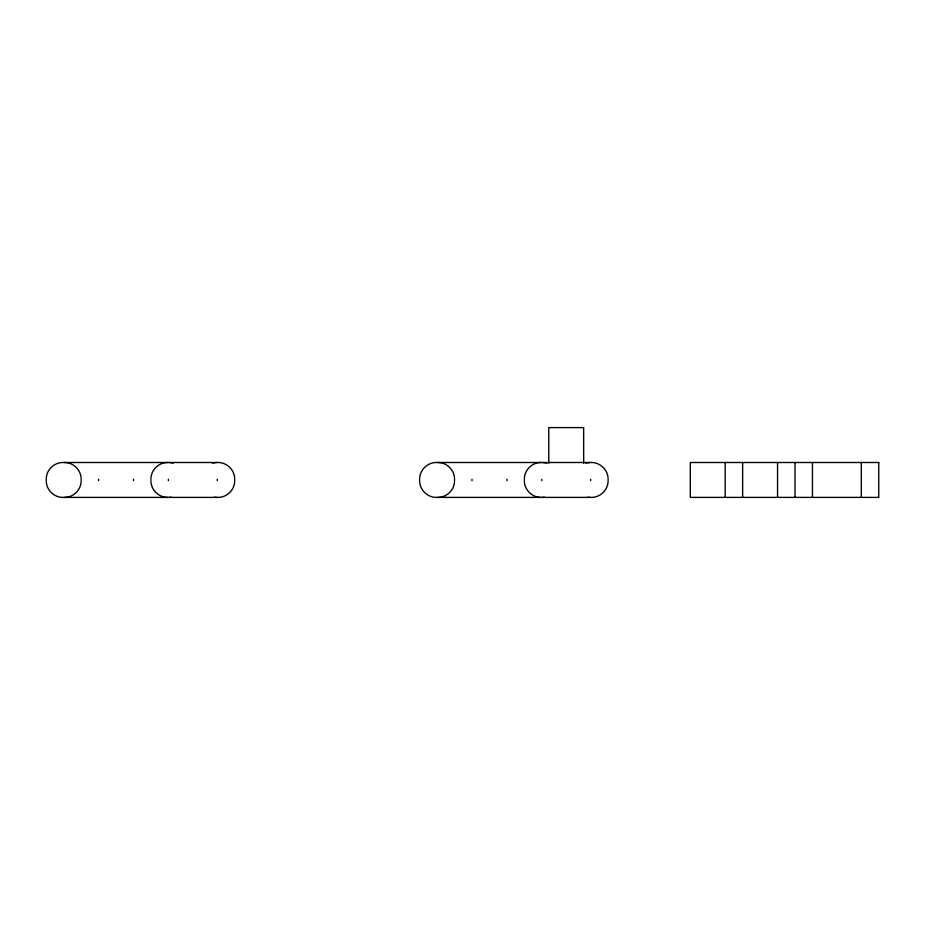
<?xml version="1.0" encoding="UTF-8"?>
<svg xmlns="http://www.w3.org/2000/svg" width="925" height="925" viewBox="0 0 925 925"><rect width="100%" height="100%" fill="white"/><g stroke="black" fill="none" stroke-linecap="round" stroke-linejoin="round"><path stroke-width="1.39" d="M46.285 478.156C46.655 469.611 54.448 462.315 63.004 462.5L217.942 462.5C226.498 462.315 234.291 469.611 234.661 478.156M81.111 481.74C80.741 490.285 72.948 497.581 64.392 497.396M150.972 478.156C151.342 469.611 159.135 462.315 167.691 462.5M234.661 481.74C234.291 490.285 226.498 497.581 217.942 497.396L63.004 497.396C54.448 497.581 46.655 490.285 46.285 481.74M419.684 478.156C420.054 469.611 427.847 462.315 436.403 462.5L591.341 462.5C599.897 462.315 607.69 469.611 608.06 478.156M454.51 481.74C454.14 490.285 446.347 497.581 437.803 497.396M524.382 478.156C524.752 469.611 532.546 462.315 541.09 462.5M608.06 481.74C607.69 490.285 599.897 497.581 591.341 497.396L436.403 497.396C427.847 497.581 420.054 490.285 419.684 481.74M212.207 463.067L216.542 462.5M585.618 463.067L589.953 462.5M171.275 497.257L169.09 497.396M544.675 497.257L542.489 497.396M542.489 462.5L546.825 463.067M437.803 462.5C446.347 462.315 454.14 469.611 454.51 478.156M169.09 462.5L173.426 463.067M64.392 462.5C72.948 462.315 80.741 469.611 81.111 478.156M589.953 497.396L587.757 497.257M541.09 497.396C532.546 497.581 524.752 490.285 524.382 481.74M216.542 497.396L214.357 497.257M167.691 497.396C159.135 497.581 151.342 490.285 150.972 481.74M861.302 462.5L861.302 497.396M812.451 462.5L812.451 497.396M795.003 462.5L795.003 497.396M777.555 462.5L777.555 497.396M742.648 462.5L742.648 497.396M725.2 462.5L725.2 497.396M608.095 479.254L608.095 480.642M590.647 479.254L590.647 480.642M583.663 463.217L583.663 427.604L548.768 427.604L548.768 463.217M541.796 479.254L541.796 480.642M524.348 479.254L524.348 480.642M506.888 479.254L506.888 480.642M471.993 479.254L471.993 480.642M454.545 479.254L454.545 480.642M419.649 479.254L419.649 480.642M234.696 479.254L234.696 480.642M217.248 479.254L217.248 480.642M168.385 479.254L168.385 480.642M150.937 479.254L150.937 480.642M133.489 479.254L133.489 480.642M98.593 479.254L98.593 480.642M81.146 479.254L81.146 480.642M46.25 479.254L46.25 480.642M878.75 462.5L690.304 462.5L690.304 497.396L878.75 497.396L878.75 462.5"/></g></svg>
